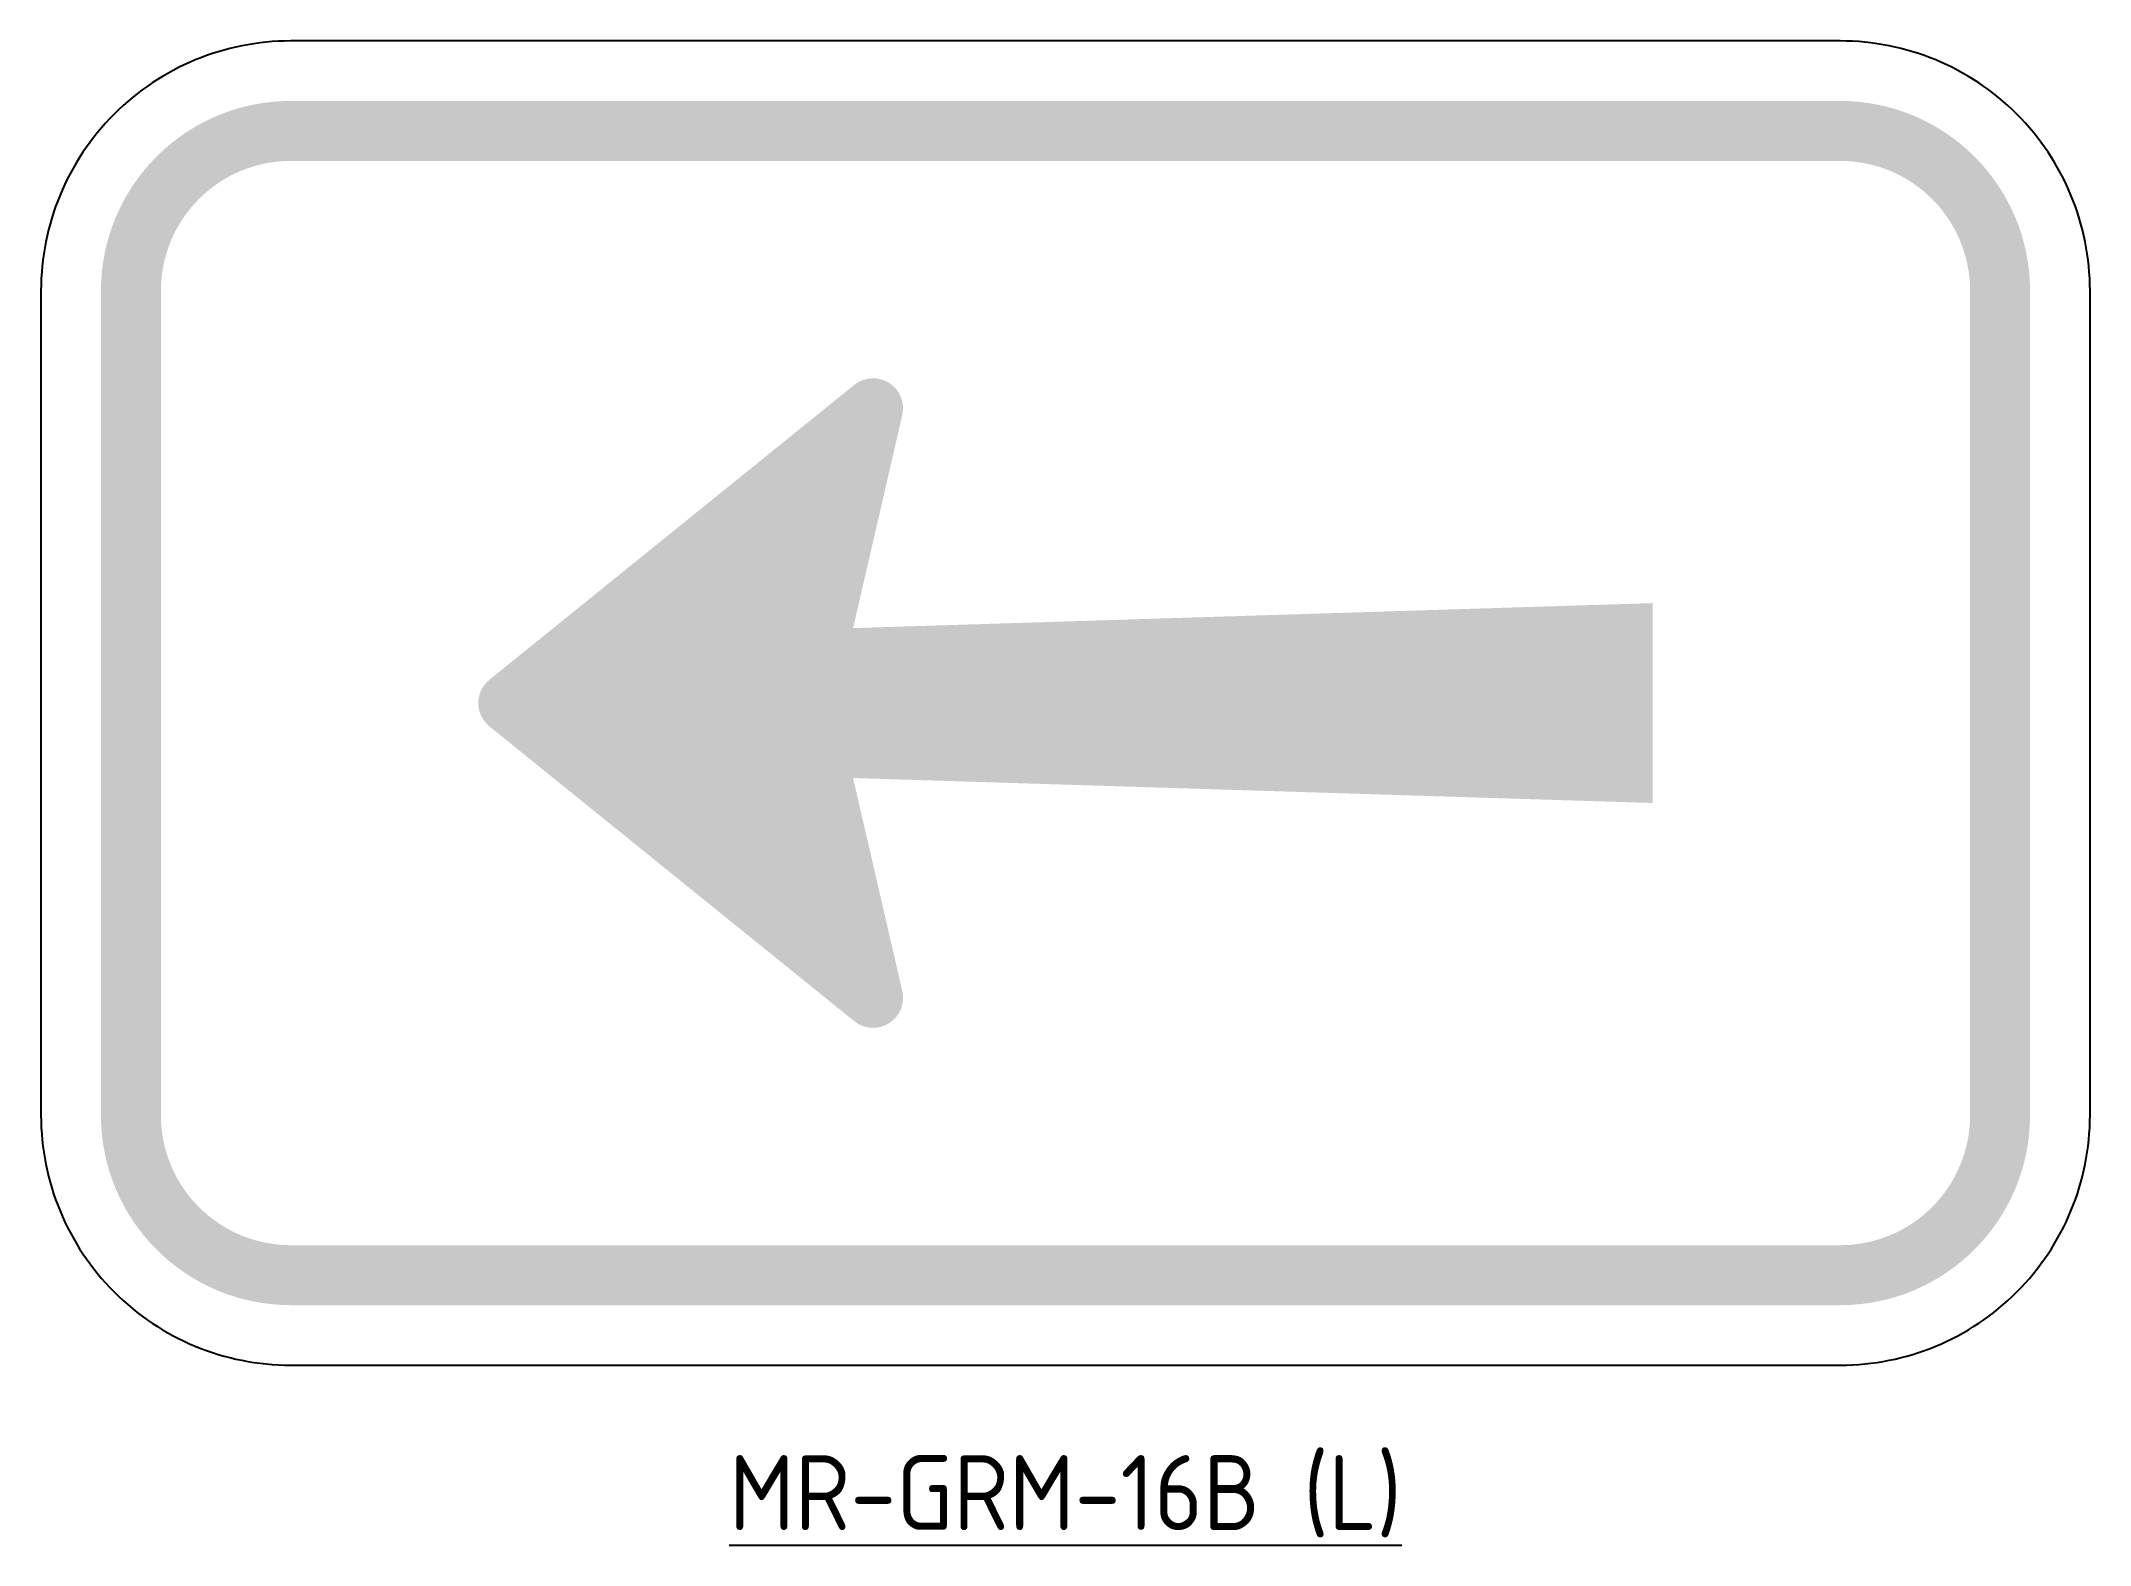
# Model space of a CAD drawing. Extents: x -41 to 41, y -7.2 to 53.
import ezdxf

# ---------------------------------------------------------------- set-up
doc = ezdxf.new("R2010")
doc.units = 0
doc.layers.add('_BLACK', color=7, linetype='Continuous', true_color=0x0a0a0a)
doc.layers.add('T35', color=3, linetype='Continuous')
doc.styles.add('T35', font='isocp2.shx', dxfattribs={"height": 3.5})

msp = doc.modelspace()

# ---------------------------------------------------------------- hatches: boundary and pattern name
at = {"layer": '_BLACK'}
h = msp.add_hatch(color=256, dxfattribs=at)
h.dxf.hatch_style = 1
edge = h.paths.add_edge_path(flags=16)
edge.add_arc((31, 43), 5.2, 360, 450)
edge.add_line((31, 48.2), (-31, 48.2))
edge.add_arc((-31, 43), 5.2, 450, 540)
edge.add_line((-36.2, 43), (-36.2, 10))
edge.add_arc((-31, 10), 5.2, 540, 630)
edge.add_line((-31, 4.8), (31, 4.8))
edge.add_arc((31, 10), 5.2, 270, 360)
edge.add_line((36.2, 10), (36.2, 43))
edge = h.paths.add_edge_path()
edge.add_arc((31, 43), 7.6, 360, 450)
edge.add_line((31, 50.6), (-31, 50.6))
edge.add_arc((-31, 43), 7.6, 450, 540)
edge.add_line((-38.6, 43), (-38.6, 10))
edge.add_arc((-31, 10), 7.6, 540, 630)
edge.add_line((-31, 2.4), (31, 2.4))
edge.add_arc((31, 10), 7.6, 270, 360)
edge.add_line((38.6, 10), (38.6, 43))
h = msp.add_hatch(color=256, dxfattribs=at)
h.dxf.hatch_style = 1
edge = h.paths.add_edge_path()
edge.add_line((23.5, 30.5), (-8.5, 29.5))
edge.add_line((-8.5, 29.5), (-6.531, 38.03))
edge.add_arc((-7.7, 38.3), 1.2, 347.00048, 488.94581)
edge.add_line((-8.454, 39.233), (-23.054, 27.433))
edge.add_arc((-22.3, 26.5), 1.2, 488.94581, 591.05419)
edge.add_line((-23.054, 25.567), (-8.454, 13.767))
edge.add_arc((-7.7, 14.7), 1.2, 231.05419, 372.99952)
edge.add_line((-6.531, 14.97), (-8.5, 23.5))
edge.add_line((-8.5, 23.5), (23.5, 22.5))
edge.add_line((23.5, 22.5), (23.5, 30.5))

# ---------------------------------------------------------------- linework, layer by layer
msp.add_lwpolyline([(41, 43, 0.414214), (31, 53), (-31, 53, 0.414214), (-41, 43), (-41, 10, 0.414214), (-31, 0), (31, 0, 0.414214), (41, 10)], format="xyb", close=True)

# ---------------------------------------------------------------- texts
at = {"layer": 'T35', "insert": (0, -3.6), "char_height": 3, "attachment_point": 2, "style": 'T35'}
msp.add_mtext('{\\LMR-GRM-16B (L)}', dxfattribs=at)

doc.saveas('drawing.dxf')
